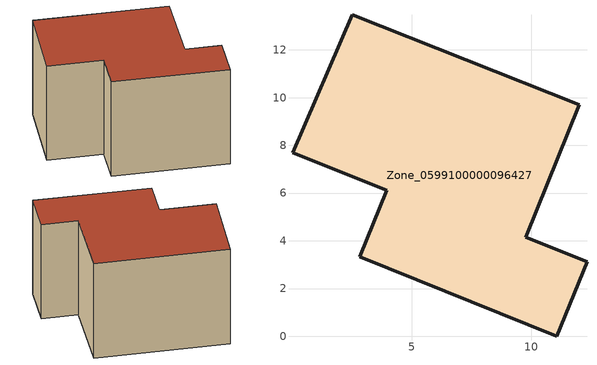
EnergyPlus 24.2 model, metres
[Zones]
Zone_0599100000096427
 floor ground (C_G): 0,7.7 2.51,13.47 12.01,9.7 9.78,4.15 12.34,3.12 11.08,0 2.82,3.33 3.95,6.12 z0
 wall outside (C_F): 11.08,0 12.34,3.12 9.78,4.15 12.01,9.7 2.51,13.47 0,7.7 3.95,6.12 2.82,3.33 11.08,0 z0:8.23
 roof outside (C_R): 2.51,13.47 0,7.7 3.95,6.12 2.82,3.33 11.08,0 12.34,3.12 9.78,4.15 12.01,9.7 z8.23
[BUILDING]
Pand.0599100000096427: North Axis=0; Terrain=City; Loads Convergence Tolerance Value=0.04; Temperature Convergence Tolerance Value=0.4; Solar Distribution=FullExterior; Maximum Number of Warmup Days=25; Minimum Number of Warmup Days=1
[Site:Location]
Rotterdam.The.Hague.AP_ZH_NLD Design_Conditions: Latitude=51.96; Longitude=4.45; Time Zone=1; Elevation=-4.5
[SITE:GROUNDTEMPERATURE:BUILDINGSURFACE]
18, 18, 18, 18, 18, 18, 18, 18, 18, 18, 18, 18
[MATERIAL] Thermal Absorptance=0.9; Solar Absorptance=0.7; Visible Absorptance=0.7
Name | Roughness | Thickness | Conductivity | Density | Specific Heat
G.TC.1975-1991 | MediumSmooth | 0.15 | 0.288461 | 540 | 1210
F.TC.1975-1991 | Rough | 0.3 | 0.230769 | 1920 | 840
R.TC.1975-1991 | MediumRough | 0.2 | 0.153846 | 1500 | 1000
[CONSTRUCTION]
C_G: G.TC.1975-1991
C_F: F.TC.1975-1991
C_R: R.TC.1975-1991
[ZONE]
Zone_0599100000096427: Type=1; Multiplier=1; Ceiling Height=Autocalculate; Volume=Autocalculate; Floor Area=autocalculate; Part of Total Floor Area=Yes
[ZONEINFILTRATION:DESIGNFLOWRATE]
Infil_Zone_0599100000096427: Zone or ZoneList or Space or SpaceList=Zone_0599100000096427; Schedule=AlwaysOn; Design Flow Rate Calculation Method=Flow/Area; Flow Rate per Floor Area=0.003; Constant Term Coefficient=1; Temperature Term Coefficient=0; Velocity Term Coefficient=0; Velocity Squared Term Coefficient=0
[HVACTEMPLATE:ZONE:IDEALLOADSAIRSYSTEM]
Zone_0599100000096427: Maximum Heating Supply Air Temperature=50; Minimum Cooling Supply Air Temperature=13; Maximum Heating Supply Air Humidity Ratio=0.0156; Minimum Cooling Supply Air Humidity Ratio=0.0077; Heating Limit=NoLimit; Cooling Limit=NoLimit; Dehumidification Control Type=ConstantSensibleHeatRatio; Cooling Sensible Heat Ratio=0.7; Dehumidification Setpoint=60; Humidification Control Type=None; Humidification Setpoint=30; Outdoor Air Method=None; Outdoor Air Flow Rate per Person=0.00944; Outdoor Air Flow Rate per Zone Floor Area=0; Outdoor Air Flow Rate per Zone=0; Demand Controlled Ventilation Type=None; Outdoor Air Economizer Type=NoEconomizer; Heat Recovery Type=None; Sensible Heat Recovery Effectiveness=0.7; Latent Heat Recovery Effectiveness=0.65
[ZONECONTROL:THERMOSTAT]
ThermostatControl_Zone_0599100000096427: Zone or ZoneList=Zone_0599100000096427; Control Type Schedule=DualSetpointControlType; Control 1=Thermostat_Zone_0599100000096427; Temperature Difference Between Cutout And Setpoint=0
[THERMOSTATSETPOINT:DUALSETPOINT]
Thermostat_Zone_0599100000096427: Heating Setpoint Temperature Schedule=HeatingSetpoint_Zone_0599100000096427; Cooling Setpoint Temperature Schedule=CoolingSetpoint_Zone_0599100000096427
[SCHEDULE:COMPACT]
HeatingSetpoint_Zone_0599100000096427: Through: 12/31, For: AllDays, Until: 24:00, 21
CoolingSetpoint_Zone_0599100000096427: Through: 12/31, For: AllDays, Until: 24:00, 24
DualSetpointControlType: Through: 12/31, For: AllDays, Until: 24:00, 4
AlwaysOn: Through: 12/31, For: AllDays, Until: 24:00, 1
